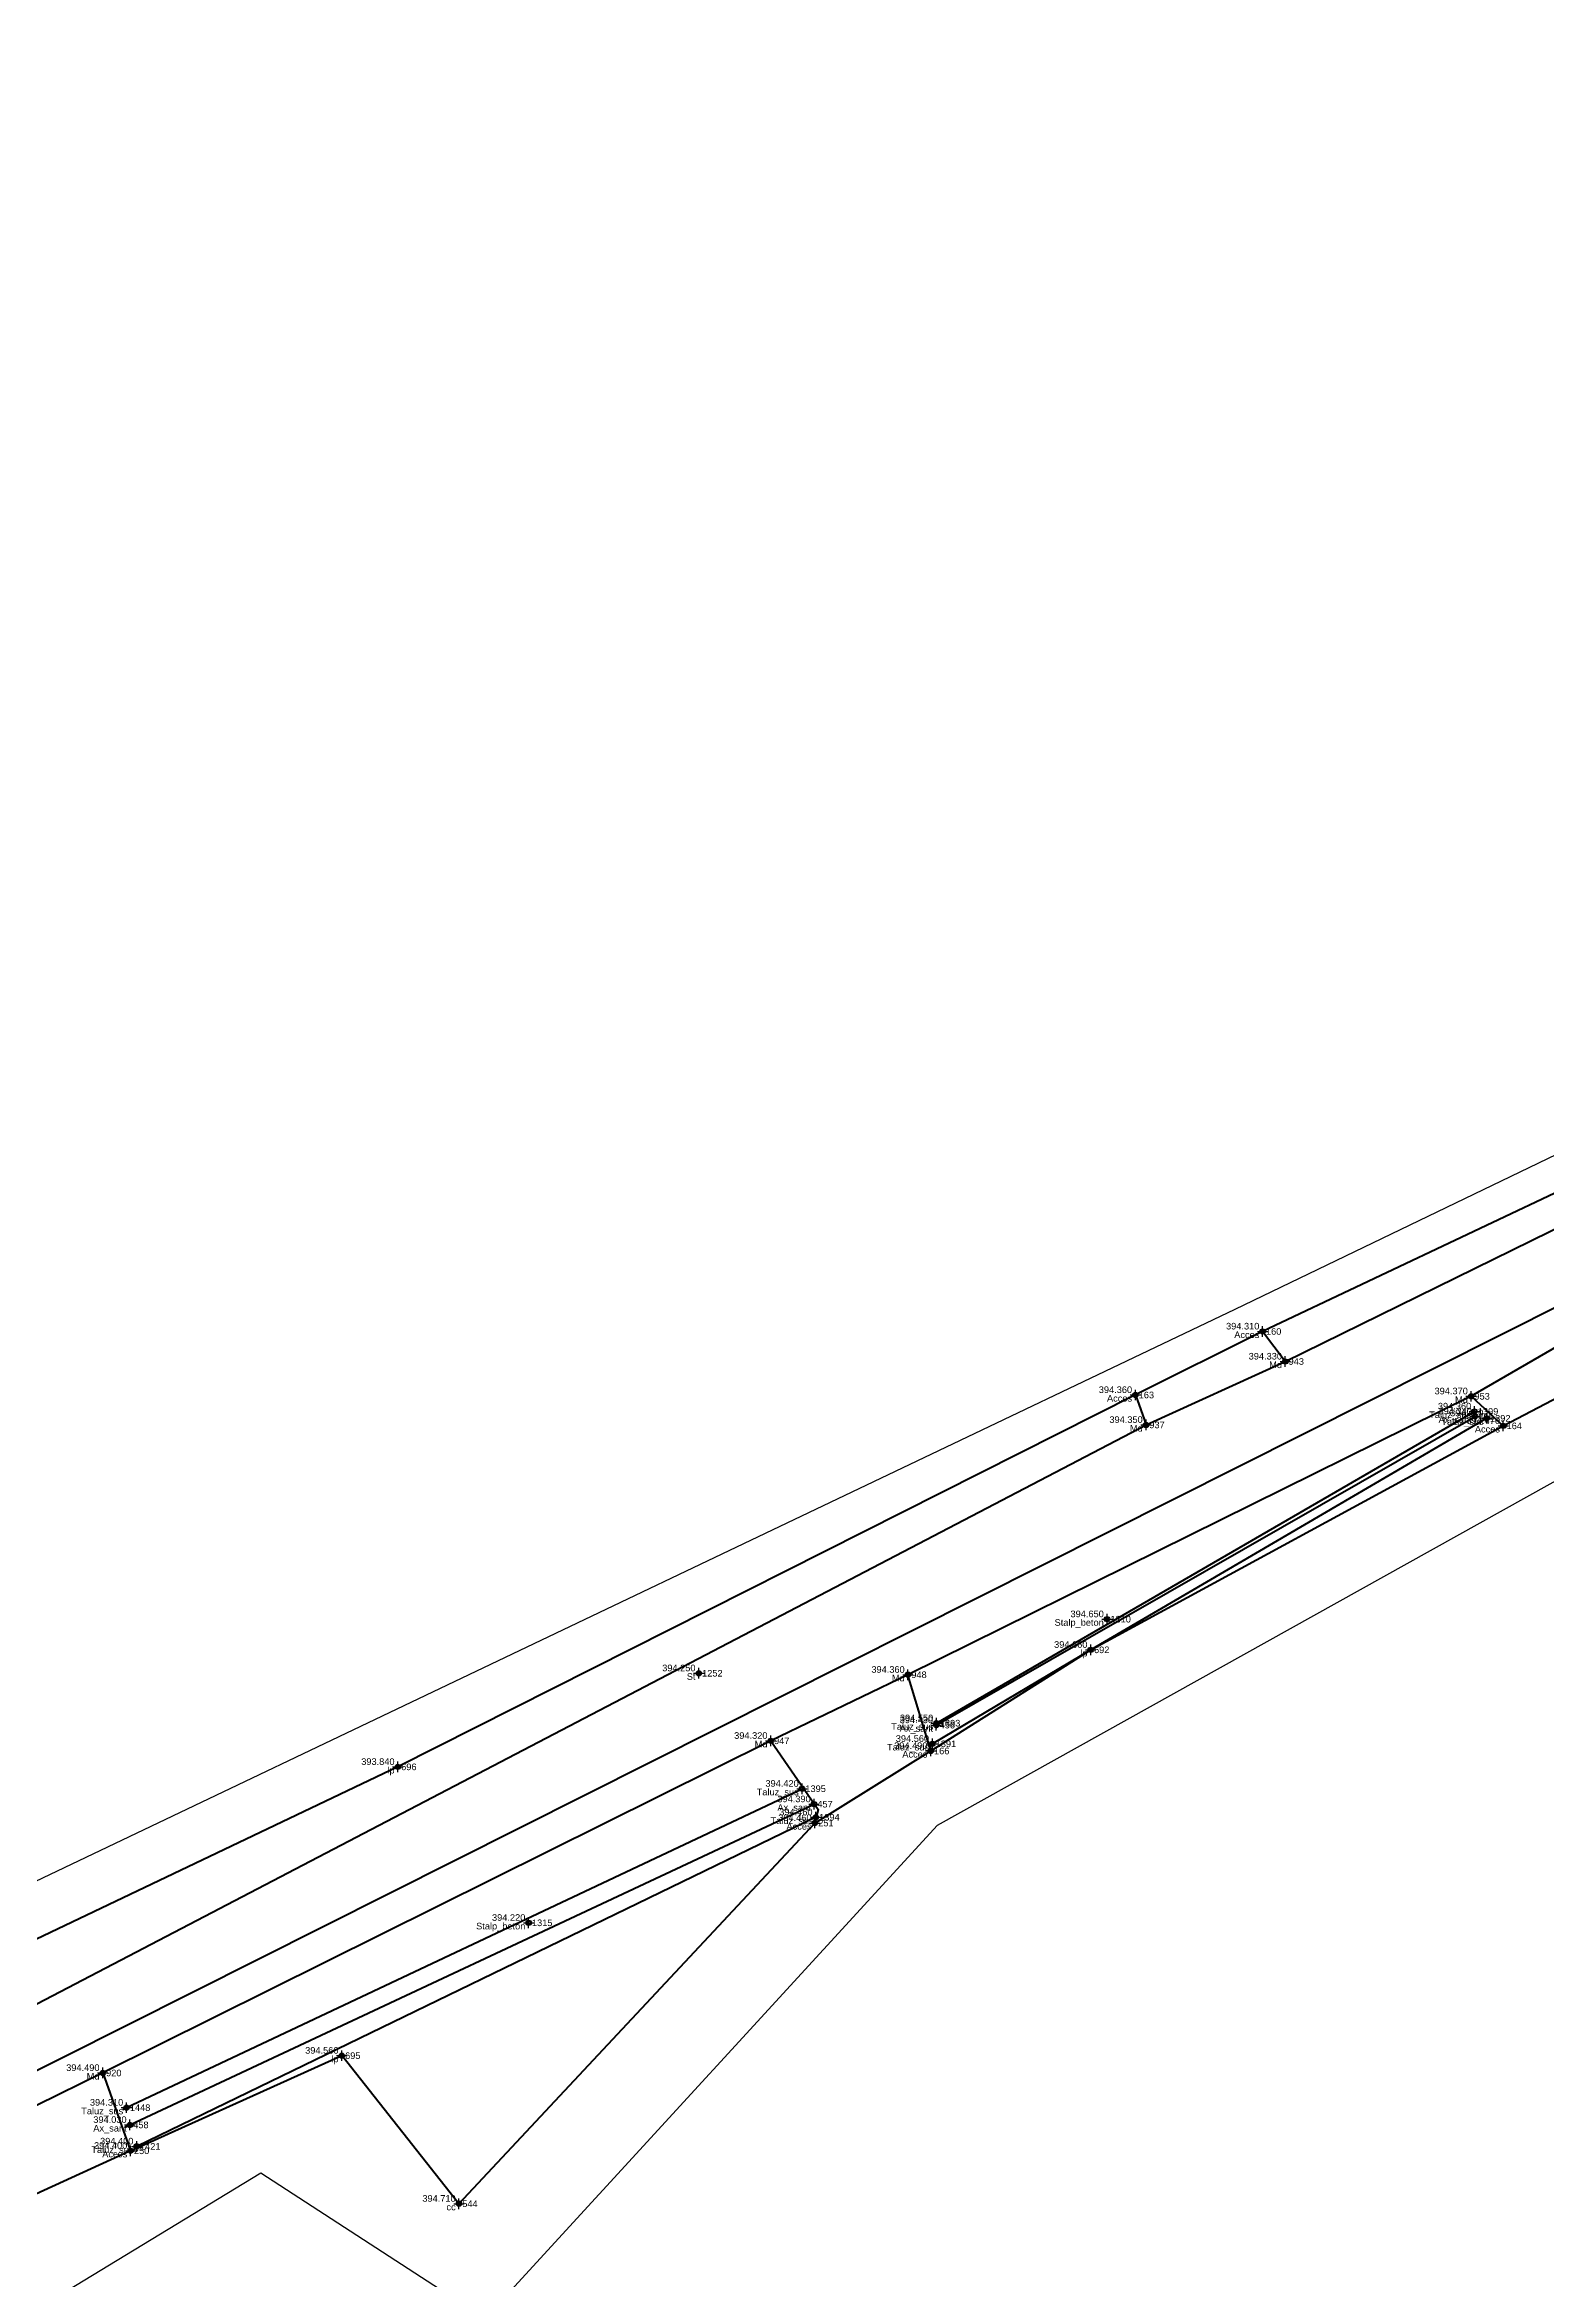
# Model space of a CAD drawing. Extents: x 396921 to 401273, y 555385 to 556691.
# Drawn here: x 401038.4 to 401095.3, y 555476.6 to 555561.2 of the extents above; entities that cross this region are included whole.
import ezdxf
from ezdxf.enums import TextEntityAlignment as Align

# ---------------------------------------------------------------- set-up
doc = ezdxf.new("R2010")
doc.units = 0
doc.header["$PDMODE"] = 34
doc.header["$PDSIZE"] = 0.2
for name, color, linetype in [('Boundary', 30, 'Continuous'), ('TOPO_CERC', 1, 'Continuous'), ('TOPO_CODE', 7, 'Continuous'), ('TOPO_ELEVATION', 7, 'Continuous'), ('TOPO_POINT_ID', 7, 'Continuous'), ('TOPO_POINTS', 7, 'Continuous'), ('TOPO_SYMBOL', 1, 'Continuous')]:
    doc.layers.add(name, color=color, linetype=linetype)
doc.layers.add('RO-LINES-LIN', color=7, linetype='Continuous', lineweight=25)
doc.styles.get("Standard").update_dxf_attribs({"font": 'arial.ttf'})

# ---------------------------------------------------------------- blocks, each defined once
blk = doc.blocks.new('PUNCTOPO')
at = {"layer": 'TOPO_CERC'}
blk.add_circle((0, 0), 0.25, dxfattribs=at)
at = {"layer": 'TOPO_SYMBOL'}
blk.add_point((0, 0), dxfattribs=at)

msp = doc.modelspace()

# ---------------------------------------------------------------- linework, layer by layer
at = {"layer": 'Boundary'}
for points in [[(400880.66, 555408.189), (400916.959, 555426.687), (400946.261, 555442.317), (400977.105, 555457.993), (401025.432, 555485.671), (401083.474, 555513.341), (401105.409, 555523.908), (401152.862, 555545.667), (401162.9, 555552.508), (401180.688, 555588.091), (401197.47, 555628.147), (401203.874, 555645.13), (401209.728, 555673.741)], [(400782.27, 555419.966), (400797.443, 555426.234), (400823.731, 555430.88), (400845.583, 555433.73), (400857.374, 555427.942), (400863.163, 555414.672), (400862.601, 555402.472), (400857.601, 555398.287), (400866.931, 555384.958), (400885.38, 555397.162), (400895.546, 555393.538), (400925.352, 555411.951), (401008.877, 555457.734), (401046.565, 555480.639), (401055.061, 555475.118), (401072.195, 555493.804), (401097.17, 555507.715), (401176.75, 555538.999), (401183.742, 555563.846), (401200.309, 555592.866), (401215.918, 555634.989), (401234.326, 555668.538)]]:
    msp.add_lwpolyline(points, dxfattribs=at)
at = {"layer": 'RO-LINES-LIN', "elevation": 394.71, "flags": 128}
msp.add_lwpolyline([(401054.07, 555479.465), (401054.07, 555479.465)], dxfattribs=at)
at = {"layer": 'RO-LINES-LIN', "lineweight": 100}
for points in [[(401214.159, 555661.389, 395.68), (401208.976, 555638.929, 394.33), (401203.479, 555624.544, 393.87), (401178.708, 555569.229, 393.94), (401168.557, 555549.789, 393.88), (401164.726, 555545.703, 393.86), (401154.777, 555539.594, 393.87), (401118.275, 555524.8, 393.99), (401021.682, 555476.262, 394.87), (400953.042, 555438.594, 396.3), (400933.143, 555428.093, 396.67), (400917.402, 555420.535, 396.77), (400894.823, 555408.414, 396.69), (400875.034, 555399.312, 395.6)], [(401028.589, 555482.081, 394.72), (401080.095, 555508.961, 394.35), (401085.371, 555511.363, 394.33), (401116.932, 555526.871, 393.9), (401147.427, 555538.866, 393.76), (401153.963, 555541.122, 393.76), (401159.951, 555544.257, 393.81), (401163.825, 555546.807, 393.77), (401167.335, 555550.713, 393.79), (401174.82, 555564.673, 393.85), (401177.619, 555570.293, 393.89), (401185.432, 555586.594, 394.09), (401187.552, 555591.135, 394.14), (401201.649, 555624.844, 393.86), (401204.126, 555631.466, 393.94), (401207.037, 555639.31, 394.24), (401209.238, 555646.509, 395.24)], [(401167.485, 555540.631, 394.13), (401165.66, 555544.162, 393.9), (401155.514, 555537.636, 393.89), (401142.928, 555531.859, 393.9), (401137.557, 555530.384, 393.93), (401119.664, 555522.685, 393.98), (401097.565, 555513.03, 394.3), (401092.411, 555510.045, 394.37), (401071.079, 555499.499, 394.36), (401065.881, 555496.997, 394.32), (401040.578, 555484.418, 394.49), (401035.539, 555481.942, 394.59)], [(401104.52, 555521.969, 393.84), (401084.514, 555512.501, 394.31)], [(401092.411, 555510.045, 394.37), (401093.629, 555508.925, 394.47), (401098.153, 555511.302, 394.42), (401097.565, 555513.03, 394.3)], [(401079.693, 555510.094, 394.36), (401080.095, 555508.961, 394.35), (401085.371, 555511.363, 394.33), (401084.514, 555512.501, 394.31), (401079.693, 555510.094, 394.36)], [(401079.693, 555510.094, 394.36), (401051.755, 555496.01, 393.84), (401033.931, 555487.509, 394.32), (401027.298, 555484.153, 394.43)], [(401072.16, 555497.665, 394.55), (401092.539, 555509.471, 394.36)], [(401071.94, 555496.612, 394.49), (401078, 555500.443, 394.66), (401093.629, 555508.925, 394.47)], [(401093.001, 555509.211, 394.47), (401078, 555500.443, 394.66), (401072.003, 555496.882, 394.56)], [(401072.152, 555497.591, 394.43), (401092.562, 555509.283, 394.34)], [(401065.881, 555496.997, 394.32), (401067.682, 555494.39, 394.44), (401067.552, 555493.883, 394.46), (401071.94, 555496.612, 394.49), (401071.079, 555499.499, 394.36)], [(401041.338, 555483.039, 394.313), (401041.477, 555483.103, 394.31), (401067.065, 555495.182, 394.42)], [(401041.394, 555482.354, 394.034), (401041.605, 555482.45, 394.03), (401067.519, 555494.597, 394.39)], [(401067.589, 555494.101, 394.46), (401041.862, 555481.635, 394.4), (401041.738, 555481.585, 394.4)], [(401054.07, 555479.465, 394.71), (401067.552, 555493.883, 394.46)], [(401041.632, 555481.47, 394.4), (401049.631, 555485.073, 394.56)], [(401054.07, 555479.465, 394.71), (401049.631, 555485.073, 394.56)], [(401040.578, 555484.418, 394.49), (401041.632, 555481.47, 394.4), (401036.857, 555479.287, 394.51), (401035.539, 555481.942, 394.59)]]:
    msp.add_polyline3d(points, dxfattribs=at)

# ---------------------------------------------------------------- block references
at = {"layer": 'TOPO_POINTS'}
ref = msp.add_blockref('PUNCTOPO', (401084.514, 555512.501, 394.31), dxfattribs=dict(at, xscale=0.25, yscale=0.25, zscale=0.25))
ref.add_attrib('POINT', '160', dxfattribs={"layer": 'TOPO_POINT_ID', "height": 0.25}).set_placement((401084.639, 555512.501, 394.31), align=Align.MIDDLE_LEFT)
ref.add_attrib('ELEVATION', '394.310', dxfattribs={"layer": 'TOPO_ELEVATION', "height": 0.25}).set_placement((401084.389, 555512.501, 394.31), align=Align.BOTTOM_RIGHT)
ref.add_attrib('CODE', 'Acces', dxfattribs={"layer": 'TOPO_CODE', "height": 0.25}).set_placement((401084.389, 555512.501, 394.31), align=Align.TOP_RIGHT)
ref = msp.add_blockref('PUNCTOPO', (401085.371, 555511.363, 394.33), dxfattribs=dict(at, xscale=0.25, yscale=0.25, zscale=0.25))
ref.add_attrib('POINT', '943', dxfattribs={"layer": 'TOPO_POINT_ID', "height": 0.25}).set_placement((401085.496, 555511.363, 394.33), align=Align.MIDDLE_LEFT)
ref.add_attrib('ELEVATION', '394.330', dxfattribs={"layer": 'TOPO_ELEVATION', "height": 0.25}).set_placement((401085.246, 555511.363, 394.33), align=Align.BOTTOM_RIGHT)
ref.add_attrib('CODE', 'Md', dxfattribs={"layer": 'TOPO_CODE', "height": 0.25}).set_placement((401085.246, 555511.363, 394.33), align=Align.TOP_RIGHT)
ref = msp.add_blockref('PUNCTOPO', (401079.693, 555510.094, 394.36), dxfattribs=dict(at, xscale=0.25, yscale=0.25, zscale=0.25))
ref.add_attrib('POINT', '163', dxfattribs={"layer": 'TOPO_POINT_ID', "height": 0.25}).set_placement((401079.818, 555510.094, 394.36), align=Align.MIDDLE_LEFT)
ref.add_attrib('ELEVATION', '394.360', dxfattribs={"layer": 'TOPO_ELEVATION', "height": 0.25}).set_placement((401079.568, 555510.094, 394.36), align=Align.BOTTOM_RIGHT)
ref.add_attrib('CODE', 'Acces', dxfattribs={"layer": 'TOPO_CODE', "height": 0.25}).set_placement((401079.568, 555510.094, 394.36), align=Align.TOP_RIGHT)
ref = msp.add_blockref('PUNCTOPO', (401092.411, 555510.045, 394.37), dxfattribs=dict(at, xscale=0.25, yscale=0.25, zscale=0.25))
ref.add_attrib('POINT', '953', dxfattribs={"layer": 'TOPO_POINT_ID', "height": 0.25}).set_placement((401092.536, 555510.045, 394.37), align=Align.MIDDLE_LEFT)
ref.add_attrib('ELEVATION', '394.370', dxfattribs={"layer": 'TOPO_ELEVATION', "height": 0.25}).set_placement((401092.286, 555510.045, 394.37), align=Align.BOTTOM_RIGHT)
ref.add_attrib('CODE', 'Md', dxfattribs={"layer": 'TOPO_CODE', "height": 0.25}).set_placement((401092.286, 555510.045, 394.37), align=Align.TOP_RIGHT)
ref = msp.add_blockref('PUNCTOPO', (401092.539, 555509.471, 394.36), dxfattribs=dict(at, xscale=0.25, yscale=0.25, zscale=0.25))
ref.add_attrib('POINT', '1399', dxfattribs={"layer": 'TOPO_POINT_ID', "height": 0.25}).set_placement((401092.664, 555509.471, 394.36), align=Align.MIDDLE_LEFT)
ref.add_attrib('ELEVATION', '394.360', dxfattribs={"layer": 'TOPO_ELEVATION', "height": 0.25}).set_placement((401092.414, 555509.471, 394.36), align=Align.BOTTOM_RIGHT)
ref.add_attrib('CODE', 'Taluz_sus', dxfattribs={"layer": 'TOPO_CODE', "height": 0.25}).set_placement((401092.414, 555509.471, 394.36), align=Align.TOP_RIGHT)
ref = msp.add_blockref('PUNCTOPO', (401092.562, 555509.283, 394.34), dxfattribs=dict(at, xscale=0.25, yscale=0.25, zscale=0.25))
ref.add_attrib('POINT', '466', dxfattribs={"layer": 'TOPO_POINT_ID', "height": 0.25}).set_placement((401092.687, 555509.283, 394.34), align=Align.MIDDLE_LEFT)
ref.add_attrib('ELEVATION', '394.340', dxfattribs={"layer": 'TOPO_ELEVATION', "height": 0.25}).set_placement((401092.437, 555509.283, 394.34), align=Align.BOTTOM_RIGHT)
ref.add_attrib('CODE', 'Ax_sant', dxfattribs={"layer": 'TOPO_CODE', "height": 0.25}).set_placement((401092.437, 555509.283, 394.34), align=Align.TOP_RIGHT)
ref = msp.add_blockref('PUNCTOPO', (401093.001, 555509.211, 394.47), dxfattribs=dict(at, xscale=0.25, yscale=0.25, zscale=0.25))
ref.add_attrib('POINT', '1392', dxfattribs={"layer": 'TOPO_POINT_ID', "height": 0.25}).set_placement((401093.126, 555509.211, 394.47), align=Align.MIDDLE_LEFT)
ref.add_attrib('ELEVATION', '394.470', dxfattribs={"layer": 'TOPO_ELEVATION', "height": 0.25}).set_placement((401092.876, 555509.211, 394.47), align=Align.BOTTOM_RIGHT)
ref.add_attrib('CODE', 'Taluz_sus', dxfattribs={"layer": 'TOPO_CODE', "height": 0.25}).set_placement((401092.876, 555509.211, 394.47), align=Align.TOP_RIGHT)
ref = msp.add_blockref('PUNCTOPO', (401080.095, 555508.961, 394.35), dxfattribs=dict(at, xscale=0.25, yscale=0.25, zscale=0.25))
ref.add_attrib('POINT', '937', dxfattribs={"layer": 'TOPO_POINT_ID', "height": 0.25}).set_placement((401080.22, 555508.961, 394.35), align=Align.MIDDLE_LEFT)
ref.add_attrib('ELEVATION', '394.350', dxfattribs={"layer": 'TOPO_ELEVATION', "height": 0.25}).set_placement((401079.97, 555508.961, 394.35), align=Align.BOTTOM_RIGHT)
ref.add_attrib('CODE', 'Md', dxfattribs={"layer": 'TOPO_CODE', "height": 0.25}).set_placement((401079.97, 555508.961, 394.35), align=Align.TOP_RIGHT)
ref = msp.add_blockref('PUNCTOPO', (401093.629, 555508.925, 394.47), dxfattribs=dict(at, xscale=0.25, yscale=0.25, zscale=0.25))
ref.add_attrib('POINT', '164', dxfattribs={"layer": 'TOPO_POINT_ID', "height": 0.25}).set_placement((401093.754, 555508.925, 394.47), align=Align.MIDDLE_LEFT)
ref.add_attrib('ELEVATION', '394.470', dxfattribs={"layer": 'TOPO_ELEVATION', "height": 0.25}).set_placement((401093.504, 555508.925, 394.47), align=Align.BOTTOM_RIGHT)
ref.add_attrib('CODE', 'Acces', dxfattribs={"layer": 'TOPO_CODE', "height": 0.25}).set_placement((401093.504, 555508.925, 394.47), align=Align.TOP_RIGHT)
ref = msp.add_blockref('PUNCTOPO', (401078.621, 555501.603, 394.65), dxfattribs=dict(at, xscale=0.25, yscale=0.25, zscale=0.25))
ref.add_attrib('POINT', '1310', dxfattribs={"layer": 'TOPO_POINT_ID', "height": 0.25}).set_placement((401078.746, 555501.603, 394.65), align=Align.MIDDLE_LEFT)
ref.add_attrib('ELEVATION', '394.650', dxfattribs={"layer": 'TOPO_ELEVATION', "height": 0.25}).set_placement((401078.496, 555501.603, 394.65), align=Align.BOTTOM_RIGHT)
ref.add_attrib('CODE', 'Stalp_beton', dxfattribs={"layer": 'TOPO_CODE', "height": 0.25}).set_placement((401078.496, 555501.603, 394.65), align=Align.TOP_RIGHT)
ref = msp.add_blockref('PUNCTOPO', (401078, 555500.443, 394.66), dxfattribs=dict(at, xscale=0.25, yscale=0.25, zscale=0.25))
ref.add_attrib('POINT', '692', dxfattribs={"layer": 'TOPO_POINT_ID', "height": 0.25}).set_placement((401078.125, 555500.443, 394.66), align=Align.MIDDLE_LEFT)
ref.add_attrib('ELEVATION', '394.660', dxfattribs={"layer": 'TOPO_ELEVATION', "height": 0.25}).set_placement((401077.875, 555500.443, 394.66), align=Align.BOTTOM_RIGHT)
ref.add_attrib('CODE', 'lp', dxfattribs={"layer": 'TOPO_CODE', "height": 0.25}).set_placement((401077.875, 555500.443, 394.66), align=Align.TOP_RIGHT)
ref = msp.add_blockref('PUNCTOPO', (401063.155, 555499.556, 394.25), dxfattribs=dict(at, xscale=0.25, yscale=0.25, zscale=0.25))
ref.add_attrib('POINT', '1252', dxfattribs={"layer": 'TOPO_POINT_ID', "height": 0.25}).set_placement((401063.28, 555499.556, 394.25), align=Align.MIDDLE_LEFT)
ref.add_attrib('ELEVATION', '394.250', dxfattribs={"layer": 'TOPO_ELEVATION', "height": 0.25}).set_placement((401063.03, 555499.556, 394.25), align=Align.BOTTOM_RIGHT)
ref.add_attrib('CODE', 'St', dxfattribs={"layer": 'TOPO_CODE', "height": 0.25}).set_placement((401063.03, 555499.556, 394.25), align=Align.TOP_RIGHT)
ref = msp.add_blockref('PUNCTOPO', (401071.079, 555499.499, 394.36), dxfattribs=dict(at, xscale=0.25, yscale=0.25, zscale=0.25))
ref.add_attrib('POINT', '948', dxfattribs={"layer": 'TOPO_POINT_ID', "height": 0.25}).set_placement((401071.204, 555499.499, 394.36), align=Align.MIDDLE_LEFT)
ref.add_attrib('ELEVATION', '394.360', dxfattribs={"layer": 'TOPO_ELEVATION', "height": 0.25}).set_placement((401070.954, 555499.499, 394.36), align=Align.BOTTOM_RIGHT)
ref.add_attrib('CODE', 'Md', dxfattribs={"layer": 'TOPO_CODE', "height": 0.25}).set_placement((401070.954, 555499.499, 394.36), align=Align.TOP_RIGHT)
ref = msp.add_blockref('PUNCTOPO', (401072.16, 555497.665, 394.55), dxfattribs=dict(at, xscale=0.25, yscale=0.25, zscale=0.25))
ref.add_attrib('POINT', '1393', dxfattribs={"layer": 'TOPO_POINT_ID', "height": 0.25}).set_placement((401072.285, 555497.665, 394.55), align=Align.MIDDLE_LEFT)
ref.add_attrib('ELEVATION', '394.550', dxfattribs={"layer": 'TOPO_ELEVATION', "height": 0.25}).set_placement((401072.035, 555497.665, 394.55), align=Align.BOTTOM_RIGHT)
ref.add_attrib('CODE', 'Taluz_sus', dxfattribs={"layer": 'TOPO_CODE', "height": 0.25}).set_placement((401072.035, 555497.665, 394.55), align=Align.TOP_RIGHT)
ref = msp.add_blockref('PUNCTOPO', (401072.152, 555497.591, 394.43), dxfattribs=dict(at, xscale=0.25, yscale=0.25, zscale=0.25))
ref.add_attrib('POINT', '456', dxfattribs={"layer": 'TOPO_POINT_ID', "height": 0.25}).set_placement((401072.277, 555497.591, 394.43), align=Align.MIDDLE_LEFT)
ref.add_attrib('ELEVATION', '394.430', dxfattribs={"layer": 'TOPO_ELEVATION', "height": 0.25}).set_placement((401072.027, 555497.591, 394.43), align=Align.BOTTOM_RIGHT)
ref.add_attrib('CODE', 'Ax_sant', dxfattribs={"layer": 'TOPO_CODE', "height": 0.25}).set_placement((401072.027, 555497.591, 394.43), align=Align.TOP_RIGHT)
ref = msp.add_blockref('PUNCTOPO', (401065.881, 555496.997, 394.32), dxfattribs=dict(at, xscale=0.25, yscale=0.25, zscale=0.25))
ref.add_attrib('POINT', '947', dxfattribs={"layer": 'TOPO_POINT_ID', "height": 0.25}).set_placement((401066.006, 555496.997, 394.32), align=Align.MIDDLE_LEFT)
ref.add_attrib('ELEVATION', '394.320', dxfattribs={"layer": 'TOPO_ELEVATION', "height": 0.25}).set_placement((401065.756, 555496.997, 394.32), align=Align.BOTTOM_RIGHT)
ref.add_attrib('CODE', 'Md', dxfattribs={"layer": 'TOPO_CODE', "height": 0.25}).set_placement((401065.756, 555496.997, 394.32), align=Align.TOP_RIGHT)
ref = msp.add_blockref('PUNCTOPO', (401072.003, 555496.882, 394.56), dxfattribs=dict(at, xscale=0.25, yscale=0.25, zscale=0.25))
ref.add_attrib('POINT', '1391', dxfattribs={"layer": 'TOPO_POINT_ID', "height": 0.25}).set_placement((401072.128, 555496.882, 394.56), align=Align.MIDDLE_LEFT)
ref.add_attrib('ELEVATION', '394.560', dxfattribs={"layer": 'TOPO_ELEVATION', "height": 0.25}).set_placement((401071.878, 555496.882, 394.56), align=Align.BOTTOM_RIGHT)
ref.add_attrib('CODE', 'Taluz_sus', dxfattribs={"layer": 'TOPO_CODE', "height": 0.25}).set_placement((401071.878, 555496.882, 394.56), align=Align.TOP_RIGHT)
ref = msp.add_blockref('PUNCTOPO', (401071.94, 555496.612, 394.49), dxfattribs=dict(at, xscale=0.25, yscale=0.25, zscale=0.25))
ref.add_attrib('POINT', '166', dxfattribs={"layer": 'TOPO_POINT_ID', "height": 0.25}).set_placement((401072.065, 555496.612, 394.49), align=Align.MIDDLE_LEFT)
ref.add_attrib('ELEVATION', '394.490', dxfattribs={"layer": 'TOPO_ELEVATION', "height": 0.25}).set_placement((401071.815, 555496.612, 394.49), align=Align.BOTTOM_RIGHT)
ref.add_attrib('CODE', 'Acces', dxfattribs={"layer": 'TOPO_CODE', "height": 0.25}).set_placement((401071.815, 555496.612, 394.49), align=Align.TOP_RIGHT)
ref = msp.add_blockref('PUNCTOPO', (401051.755, 555496.01, 393.84), dxfattribs=dict(at, xscale=0.25, yscale=0.25, zscale=0.25))
ref.add_attrib('POINT', '696', dxfattribs={"layer": 'TOPO_POINT_ID', "height": 0.25}).set_placement((401051.88, 555496.01, 393.84), align=Align.MIDDLE_LEFT)
ref.add_attrib('ELEVATION', '393.840', dxfattribs={"layer": 'TOPO_ELEVATION', "height": 0.25}).set_placement((401051.63, 555496.01, 393.84), align=Align.BOTTOM_RIGHT)
ref.add_attrib('CODE', 'lp', dxfattribs={"layer": 'TOPO_CODE', "height": 0.25}).set_placement((401051.63, 555496.01, 393.84), align=Align.TOP_RIGHT)
ref = msp.add_blockref('PUNCTOPO', (401067.065, 555495.182, 394.42), dxfattribs=dict(at, xscale=0.25, yscale=0.25, zscale=0.25))
ref.add_attrib('POINT', '1395', dxfattribs={"layer": 'TOPO_POINT_ID', "height": 0.25}).set_placement((401067.19, 555495.182, 394.42), align=Align.MIDDLE_LEFT)
ref.add_attrib('ELEVATION', '394.420', dxfattribs={"layer": 'TOPO_ELEVATION', "height": 0.25}).set_placement((401066.94, 555495.182, 394.42), align=Align.BOTTOM_RIGHT)
ref.add_attrib('CODE', 'Taluz_sus', dxfattribs={"layer": 'TOPO_CODE', "height": 0.25}).set_placement((401066.94, 555495.182, 394.42), align=Align.TOP_RIGHT)
ref = msp.add_blockref('PUNCTOPO', (401067.589, 555494.101, 394.46), dxfattribs=dict(at, xscale=0.25, yscale=0.25, zscale=0.25))
ref.add_attrib('POINT', '1394', dxfattribs={"layer": 'TOPO_POINT_ID', "height": 0.25}).set_placement((401067.714, 555494.101, 394.46), align=Align.MIDDLE_LEFT)
ref.add_attrib('ELEVATION', '394.460', dxfattribs={"layer": 'TOPO_ELEVATION', "height": 0.25}).set_placement((401067.464, 555494.101, 394.46), align=Align.BOTTOM_RIGHT)
ref.add_attrib('CODE', 'Taluz_sus', dxfattribs={"layer": 'TOPO_CODE', "height": 0.25}).set_placement((401067.464, 555494.101, 394.46), align=Align.TOP_RIGHT)
ref = msp.add_blockref('PUNCTOPO', (401067.519, 555494.597, 394.39), dxfattribs=dict(at, xscale=0.25, yscale=0.25, zscale=0.25))
ref.add_attrib('POINT', '457', dxfattribs={"layer": 'TOPO_POINT_ID', "height": 0.25}).set_placement((401067.644, 555494.597, 394.39), align=Align.MIDDLE_LEFT)
ref.add_attrib('ELEVATION', '394.390', dxfattribs={"layer": 'TOPO_ELEVATION', "height": 0.25}).set_placement((401067.394, 555494.597, 394.39), align=Align.BOTTOM_RIGHT)
ref.add_attrib('CODE', 'Ax_sant', dxfattribs={"layer": 'TOPO_CODE', "height": 0.25}).set_placement((401067.394, 555494.597, 394.39), align=Align.TOP_RIGHT)
ref = msp.add_blockref('PUNCTOPO', (401067.552, 555493.883, 394.46), dxfattribs=dict(at, xscale=0.25, yscale=0.25, zscale=0.25))
ref.add_attrib('POINT', '251', dxfattribs={"layer": 'TOPO_POINT_ID', "height": 0.25}).set_placement((401067.677, 555493.883, 394.46), align=Align.MIDDLE_LEFT)
ref.add_attrib('ELEVATION', '394.460', dxfattribs={"layer": 'TOPO_ELEVATION', "height": 0.25}).set_placement((401067.427, 555493.883, 394.46), align=Align.BOTTOM_RIGHT)
ref.add_attrib('CODE', 'Acces', dxfattribs={"layer": 'TOPO_CODE', "height": 0.25}).set_placement((401067.427, 555493.883, 394.46), align=Align.TOP_RIGHT)
ref = msp.add_blockref('PUNCTOPO', (401056.709, 555490.104, 394.22), dxfattribs=dict(at, xscale=0.25, yscale=0.25, zscale=0.25))
ref.add_attrib('POINT', '1315', dxfattribs={"layer": 'TOPO_POINT_ID', "height": 0.25}).set_placement((401056.834, 555490.104, 394.22), align=Align.MIDDLE_LEFT)
ref.add_attrib('ELEVATION', '394.220', dxfattribs={"layer": 'TOPO_ELEVATION', "height": 0.25}).set_placement((401056.584, 555490.104, 394.22), align=Align.BOTTOM_RIGHT)
ref.add_attrib('CODE', 'Stalp_beton', dxfattribs={"layer": 'TOPO_CODE', "height": 0.25}).set_placement((401056.584, 555490.104, 394.22), align=Align.TOP_RIGHT)
ref = msp.add_blockref('PUNCTOPO', (401049.631, 555485.073, 394.56), dxfattribs=dict(at, xscale=0.25, yscale=0.25, zscale=0.25))
ref.add_attrib('POINT', '695', dxfattribs={"layer": 'TOPO_POINT_ID', "height": 0.25}).set_placement((401049.756, 555485.073, 394.56), align=Align.MIDDLE_LEFT)
ref.add_attrib('ELEVATION', '394.560', dxfattribs={"layer": 'TOPO_ELEVATION', "height": 0.25}).set_placement((401049.506, 555485.073, 394.56), align=Align.BOTTOM_RIGHT)
ref.add_attrib('CODE', 'lp', dxfattribs={"layer": 'TOPO_CODE', "height": 0.25}).set_placement((401049.506, 555485.073, 394.56), align=Align.TOP_RIGHT)
ref = msp.add_blockref('PUNCTOPO', (401040.578, 555484.418, 394.49), dxfattribs=dict(at, xscale=0.25, yscale=0.25, zscale=0.25))
ref.add_attrib('POINT', '920', dxfattribs={"layer": 'TOPO_POINT_ID', "height": 0.25}).set_placement((401040.703, 555484.418, 394.49), align=Align.MIDDLE_LEFT)
ref.add_attrib('ELEVATION', '394.490', dxfattribs={"layer": 'TOPO_ELEVATION', "height": 0.25}).set_placement((401040.453, 555484.418, 394.49), align=Align.BOTTOM_RIGHT)
ref.add_attrib('CODE', 'Md', dxfattribs={"layer": 'TOPO_CODE', "height": 0.25}).set_placement((401040.453, 555484.418, 394.49), align=Align.TOP_RIGHT)
ref = msp.add_blockref('PUNCTOPO', (401041.477, 555483.103, 394.31), dxfattribs=dict(at, xscale=0.25, yscale=0.25, zscale=0.25))
ref.add_attrib('POINT', '1448', dxfattribs={"layer": 'TOPO_POINT_ID', "height": 0.25}).set_placement((401041.602, 555483.103, 394.31), align=Align.MIDDLE_LEFT)
ref.add_attrib('ELEVATION', '394.310', dxfattribs={"layer": 'TOPO_ELEVATION', "height": 0.25}).set_placement((401041.352, 555483.103, 394.31), align=Align.BOTTOM_RIGHT)
ref.add_attrib('CODE', 'Taluz_sus', dxfattribs={"layer": 'TOPO_CODE', "height": 0.25}).set_placement((401041.352, 555483.103, 394.31), align=Align.TOP_RIGHT)
ref = msp.add_blockref('PUNCTOPO', (401041.605, 555482.45, 394.03), dxfattribs=dict(at, xscale=0.25, yscale=0.25, zscale=0.25))
ref.add_attrib('POINT', '458', dxfattribs={"layer": 'TOPO_POINT_ID', "height": 0.25}).set_placement((401041.73, 555482.45, 394.03), align=Align.MIDDLE_LEFT)
ref.add_attrib('ELEVATION', '394.030', dxfattribs={"layer": 'TOPO_ELEVATION', "height": 0.25}).set_placement((401041.48, 555482.45, 394.03), align=Align.BOTTOM_RIGHT)
ref.add_attrib('CODE', 'Ax_sant', dxfattribs={"layer": 'TOPO_CODE', "height": 0.25}).set_placement((401041.48, 555482.45, 394.03), align=Align.TOP_RIGHT)
ref = msp.add_blockref('PUNCTOPO', (401041.862, 555481.635, 394.4), dxfattribs=dict(at, xscale=0.25, yscale=0.25, zscale=0.25))
ref.add_attrib('POINT', '1421', dxfattribs={"layer": 'TOPO_POINT_ID', "height": 0.25}).set_placement((401041.987, 555481.635, 394.4), align=Align.MIDDLE_LEFT)
ref.add_attrib('ELEVATION', '394.400', dxfattribs={"layer": 'TOPO_ELEVATION', "height": 0.25}).set_placement((401041.737, 555481.635, 394.4), align=Align.BOTTOM_RIGHT)
ref.add_attrib('CODE', 'Taluz_sus', dxfattribs={"layer": 'TOPO_CODE', "height": 0.25}).set_placement((401041.737, 555481.635, 394.4), align=Align.TOP_RIGHT)
ref = msp.add_blockref('PUNCTOPO', (401041.632, 555481.47, 394.4), dxfattribs=dict(at, xscale=0.25, yscale=0.25, zscale=0.25))
ref.add_attrib('POINT', '250', dxfattribs={"layer": 'TOPO_POINT_ID', "height": 0.25}).set_placement((401041.757, 555481.47, 394.4), align=Align.MIDDLE_LEFT)
ref.add_attrib('ELEVATION', '394.400', dxfattribs={"layer": 'TOPO_ELEVATION', "height": 0.25}).set_placement((401041.507, 555481.47, 394.4), align=Align.BOTTOM_RIGHT)
ref.add_attrib('CODE', 'Acces', dxfattribs={"layer": 'TOPO_CODE', "height": 0.25}).set_placement((401041.507, 555481.47, 394.4), align=Align.TOP_RIGHT)
ref = msp.add_blockref('PUNCTOPO', (401054.07, 555479.465, 394.71), dxfattribs=dict(at, xscale=0.25, yscale=0.25, zscale=0.25))
ref.add_attrib('POINT', '544', dxfattribs={"layer": 'TOPO_POINT_ID', "height": 0.25}).set_placement((401054.195, 555479.465, 394.71), align=Align.MIDDLE_LEFT)
ref.add_attrib('ELEVATION', '394.710', dxfattribs={"layer": 'TOPO_ELEVATION', "height": 0.25}).set_placement((401053.945, 555479.465, 394.71), align=Align.BOTTOM_RIGHT)
ref.add_attrib('CODE', 'cc', dxfattribs={"layer": 'TOPO_CODE', "height": 0.25}).set_placement((401053.945, 555479.465, 394.71), align=Align.TOP_RIGHT)

doc.saveas('drawing.dxf')
